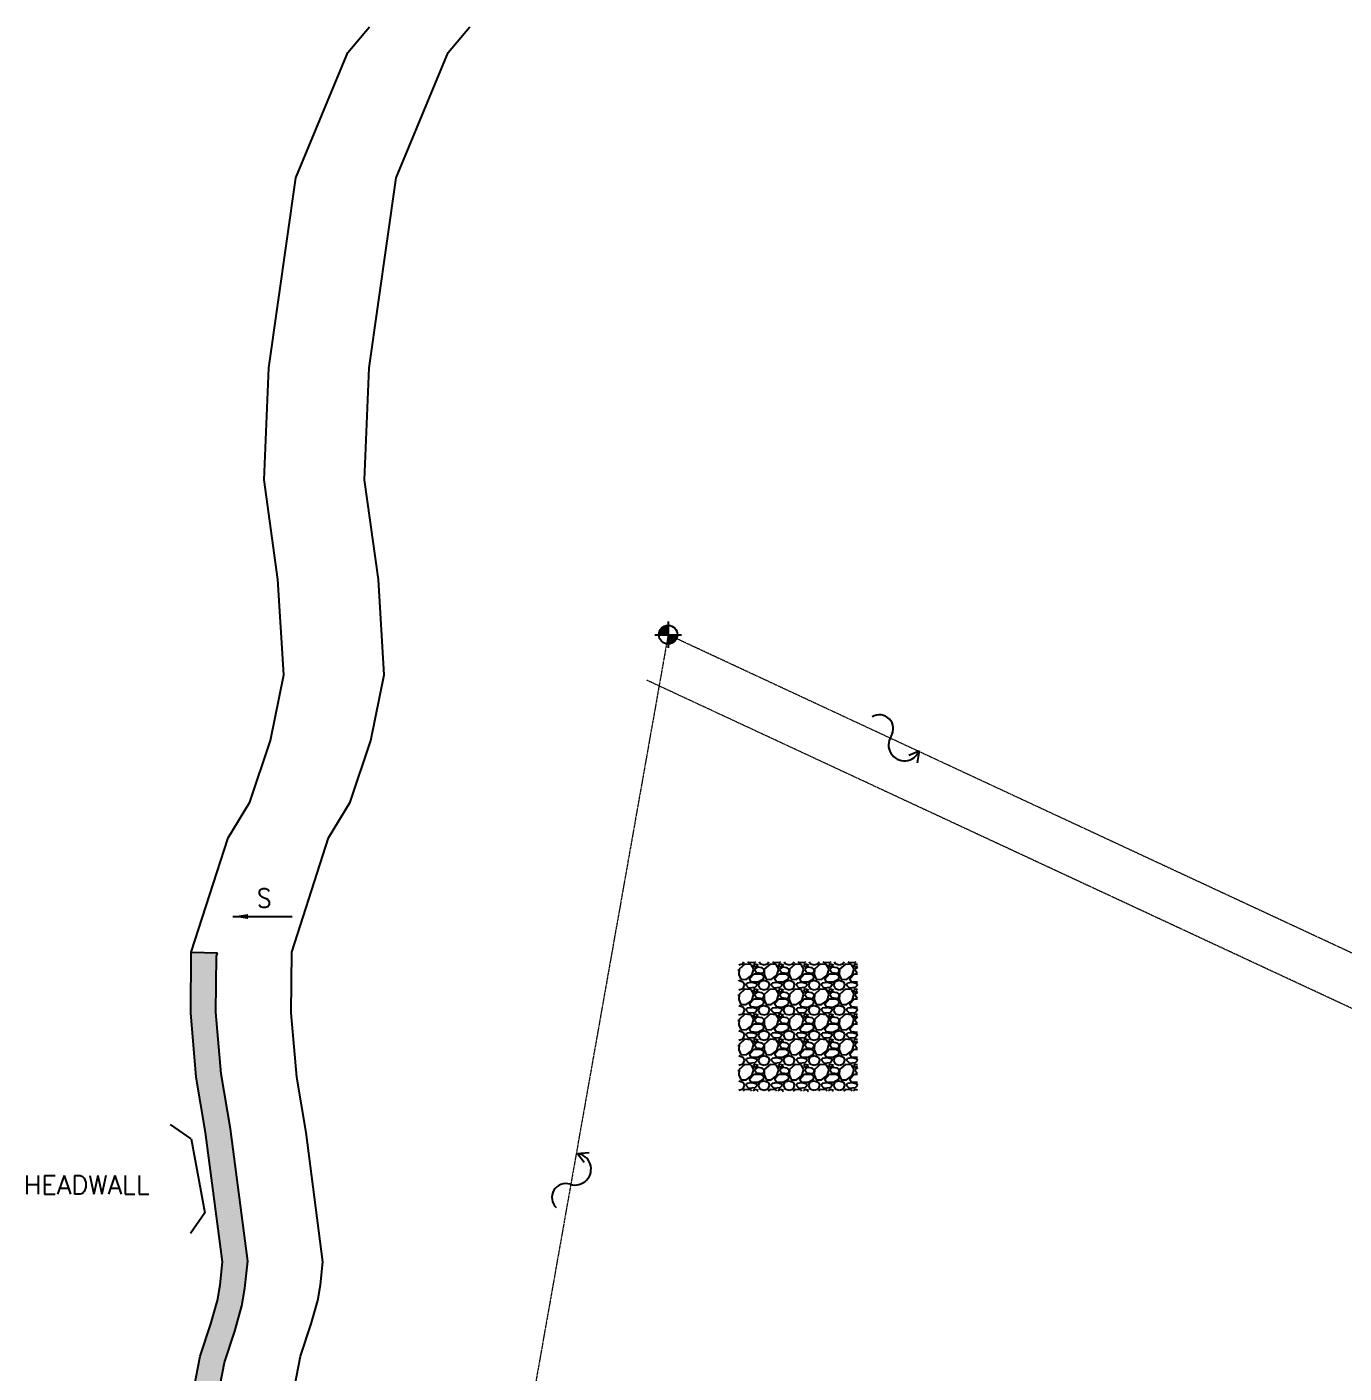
# Model space of a CAD drawing. Header units: inches. Extents: x 25480 to 951550, y -607927 to 1377809.
# Drawn here: x 435809 to 462051, y 380756 to 407582 of the extents above; entities that cross this region are included whole.
import ezdxf

# ---------------------------------------------------------------- set-up
doc = ezdxf.new("R2010")
doc.units = ezdxf.units.IN
doc.header["$MEASUREMENT"] = 0
doc.linetypes.add('PHANTOM', pattern=[2.5, 1.25, -0.25, 0.25, -0.25, 0.25, -0.25])
doc.layers.add('M-HVAC-EQPM-NEW', color=5, linetype='Continuous')
doc.layers.add('M-X-BKGD', color=8, linetype='Continuous')
doc.styles.add('SIMPLEX', font='simplex.shx')
doc.dimstyles.new('dim300', dxfattribs={"dimscale": 300, "dimtxt": 2.5, "dimasz": 2.5, "dimexe": 1, "dimexo": 1, "dimgap": 1, "dimtad": 1, "dimdec": 0, "dimzin": 0, "dimdsep": 46, "dimtxsty": 'SIMPLEX', "dimcen": 1, "dimdle": 2.5, "dimclrd": 1, "dimclre": 1, "dimclrt": 3, "dimadec": 0, "dimazin": 0, "dimtfac": 1, "dimtdec": 0, "dimtix": 1, "dimtmove": 2, "dimatfit": 0, "dimfxl": 1, "dimtolj": 1, "dimtzin": 0, "dimarcsym": 0})

msp = doc.modelspace()

# ---------------------------------------------------------------- hatches: boundary and pattern name
at = {"layer": 'M-X-BKGD'}
for points in [[(448584, 395654, 0.414214), (448399, 395469), (448584, 395469)], [(448769, 395469), (448584, 395469), (448584, 395284, 0.414214)]]:
    msp.add_hatch(color=8, dxfattribs=at).paths.add_polyline_path(points)
h = msp.add_hatch(dxfattribs=at)
h.set_pattern_fill('GRAVEL', color=8, scale=500, angle=180, style=0)
h.set_pattern_definition([(48.0128, (355885.91, -4146909.247), (3999.99911608, 4500.0006708), [67.268, -6659.544]), (4.9697, (355930.91, -4146859.247), (-6000.00052576, -499.9956535), [115.434, -11427.9625]), (312.5104, (356045.91, -4146849.247), (-4999.99535917, 5500.00433694), [81.394, -8058.016]), (87.2737, (356240.91, -4146724.247), (-499.99800886, -10000.00014749), [105.119, -10406.779]), (112.8337, (356245.91, -4146619.247), (2500.00495272, -5999.99820589), [103.0775, -10204.6865]), (177.2737, (356205.91, -4146524.247), (10000.00014749, -499.99800886), [105.119, -10406.779]), (217.6942, (356100.91, -4146519.247), (6500.00367281, 4999.99520258), [139.0145, -13762.4245]), (252.2553, (355990.91, -4146604.247), (-3500.00538135, -10999.99811562), [131.244, -12993.1605]), (301.4296, (355950.91, -4146729.247), (4000.00411709, -6499.99751825), [105.475, -10442.0365]), (355.2364, (356005.91, -4146819.247), (-5500.00047316, 499.99576633), [120.416, -5900.3815]), (42.3974, (356125.91, -4146829.247), (6000.003675537, 5499.996041007), [155.724, -15416.6875]), (318.8141, (355745.91, -4146719.247), (3500.0014734, -2999.99865667), [53.1505, -5261.922]), (351.4692, (355785.91, -4146754.247), (-6499.99914241, 1000.00395502), [101.1185, -10010.7555]), (45, (355885.9, -4146769.25), (1e-13, 500.000155), [70.7105, -636.396]), (23.1986, (355920.91, -4146829.25), (-2499.9998653, -1000.0006626), [38.079, -3769.8075]), (111.8014, (355955.91, -4146814.25), (499.9999553, -1500.0001365), [53.8515, -2638.731]), (210.9638, (355935.91, -4146764.25), (-1499.9990111, -1000.0012418), [87.4645, -2828.0115]), (341.5651, (355860.91, -4146809.25), (-1000.0002173, 499.9992016), [63.2455, -1517.8935]), (196.3895, (356245.91, -4146814.247), (-5000.0010992, -1499.99635491), [88.6, -8771.4225]), (250.3462, (356160.91, -4146839.247), (1999.99762369, 5500.0010678), [74.3305, -7358.704]), (113.1986, (355860.91, -4146909.25), (1000.0006626, -2499.9998653), [76.1575, -3731.729]), (163.6105, (355830.91, -4146839.247), (5000.0010992, -1499.99635491), [88.6, -8771.4225]), (159.444, (356245.91, -4146504.25), (2500.0009223, -999.9979982), [85.44, -4186.562]), (114.7751, (356165.91, -4146474.247), (2499.99609462, -5500.00171092), [71.589, -7087.3215]), (246.8014, (355855.91, -4146409.25), (-1000.0006626, -2499.9998653), [76.1575, -3731.729]), (197.354, (355825.91, -4146479.247), (6500.00100955, 1999.99725113), [83.8155, -8297.712]), (249.444, (356100.91, -4146409.25), (999.9979982, 2500.0009223), [42.72, -4229.282]), (281.3099, (355885.91, -4146409.25), (499.998816, -2000.0003761), [25.495, -2524.0145]), (345.9638, (355890.91, -4146434.25), (-1500.000273, 499.9990287), [103.0775, -1958.475]), (6.009, (355990.91, -4146459.247), (-4999.99987545, -499.99965874), [95.525, -9456.9615]), (123.6901, (355935.91, -4146719.25), (500.0006673, -999.999779), [72.111, -1730.6645]), (173.1572, (355895.91, -4146659.247), (-8499.99968274, 1000.00399896), [125.897, -12463.7815]), (240.9454, (355770.91, -4146644.247), (2000.0000136, 3500.0001923), [51.478, -5096.337]), (270, (355745.9, -4146689.25), (500, -500), [30, -470]), (300.2564, (356000.91, -4146474.247), (-1999.9974434, 3500.00122793), [69.462, -6876.76]), (228.0128, (356035.91, -4146534.247), (-3999.99911608, -4500.0006708), [134.536, -6592.276]), (180, (355945.9, -4146634.25), (-500, -500), [130, -370]), (145.3048, (355815.91, -4146634.247), (4999.9971295, -3500.0043048), [79.057, -7826.637]), (74.0546, (355750.91, -4146589.25), (499.9999446, 2000.0000633), [72.801, -3567.254]), (27.646, (355770.91, -4146519.247), (9499.99790359, 5000.00385658), [118.5325, -11734.737]), (355.4261, (355875.91, -4146464.247), (6500.00027916, -499.99740058), [125.3995, -12414.537])])
h.paths.add_polyline_path([(440501, 362276), (440160, 362812), (439904, 363668), (439405, 371048), (439405, 376439), (439485, 379634), (439746, 380967), (439952, 381593), (440068, 382007), (439708, 384775), (439476, 384732), (439704, 382976), (439656, 382512), (439604, 382205), (439473, 381739), (439261, 381093), (438986, 379688), (438905, 376446), (438905, 371031), (439409, 363578), (439701, 362602), (440107, 361965), (440874, 361173), (441342, 361348), (441306, 361445)])
h.paths.add_polyline_path([(439250, 388302), (439519, 389132), (439084, 389142), (439072, 387932), (439183, 386654), (439369, 385550), (439476, 384732), (439708, 384775)])
h.paths.add_polyline_path([(439679, 386717), (439572, 387951), (439583, 389061), (439606, 389130), (439519, 389132), (439250, 388302), (439708, 384775), (439968, 384822), (439864, 385624)])
h.paths.add_polyline_path([(439708, 384775), (440068, 382007), (440093, 382096), (440152, 382445), (440207, 382983), (439968, 384822)])
h = msp.add_hatch(dxfattribs=at)
h.set_pattern_fill('GRAVEL', color=8, scale=500, style=0)
h.set_pattern_definition([(228.0128, (420851.297, 330984.635), (-3999.999116, -4500.00067), [67.268, -6659.544]), (184.9697, (420806.297, 330934.635), (6000.000526, 499.9956535), [115.434, -11427.9625]), (132.5104, (420691.297, 330924.635), (4999.995359, -5500.004337), [81.394, -8058.016]), (267.2737, (420496.297, 330799.635), (499.998009, 10000.0001475), [105.119, -10406.779]), (292.8337, (420491.297, 330694.635), (-2500.004953, 5999.998206), [103.0775, -10204.6865]), (357.2737, (420531.297, 330599.635), (-10000.0001475, 499.998009), [105.119, -10406.779]), (37.6942, (420636.297, 330594.635), (-6500.003673, -4999.9952026), [139.0145, -13762.4245]), (72.2553, (420746.297, 330679.635), (3500.0053814, 10999.9981156), [131.244, -12993.1605]), (121.4296, (420786.297, 330804.635), (-4000.004117, 6499.997518), [105.475, -10442.0365]), (175.2364, (420731.297, 330894.635), (5500.000473, -499.995766), [120.416, -5900.3815]), (222.3974, (420611.297, 330904.635), (-6000.0036755, -5499.996041), [155.724, -15416.6875]), (138.8141, (420991.297, 330794.635), (-3500.001473, 2999.998657), [53.1505, -5261.922]), (171.4692, (420951.297, 330829.635), (6499.999142, -1000.003955), [101.1185, -10010.7555]), (225, (420851.3, 330844.64), (-6e-14, -500.0002), [70.7105, -636.396]), (203.1986, (420816.297, 330904.635), (2499.999865, 1000.00066), [38.079, -3769.8075]), (291.8014, (420781.3, 330889.635), (-499.99996, 1500.00014), [53.8515, -2638.731]), (30.9638, (420801.3, 330839.635), (1499.99901, 1000.00124), [87.4645, -2828.0115]), (161.5651, (420876.3, 330884.64), (1000.0002, -499.9992), [63.2455, -1517.8935]), (16.3895, (420491.297, 330889.635), (5000.001099, 1499.996355), [88.6, -8771.4225]), (70.3462, (420576.297, 330914.635), (-1999.997624, -5500.001068), [74.3305, -7358.704]), (293.1986, (420876.297, 330984.635), (-1000.00066, 2499.999865), [76.1575, -3731.729]), (343.6105, (420906.297, 330914.635), (-5000.001099, 1499.996355), [88.6, -8771.4225]), (339.444, (420491.297, 330579.635), (-2500.00092, 999.998), [85.44, -4186.562]), (294.7751, (420571.297, 330549.635), (-2499.996095, 5500.001711), [71.589, -7087.3215]), (66.8014, (420881.297, 330484.635), (1000.00066, 2499.999865), [76.1575, -3731.729]), (17.354, (420911.297, 330554.635), (-6500.00101, -1999.997251), [83.8155, -8297.712]), (69.444, (420636.297, 330484.635), (-999.998, -2500.00092), [42.72, -4229.282]), (101.3099, (420851.3, 330484.64), (-499.99882, 2000.00038), [25.495, -2524.0145]), (165.9638, (420846.3, 330509.64), (1500.00027, -499.99903), [103.0775, -1958.475]), (186.009, (420746.297, 330534.635), (4999.999875, 499.999659), [95.525, -9456.9615]), (303.6901, (420801.3, 330794.64), (-500.00067, 999.99978), [72.111, -1730.6645]), (353.1572, (420841.297, 330734.635), (8499.999683, -1000.003999), [125.897, -12463.7815]), (60.9454, (420966.297, 330719.635), (-2000.000014, -3500.000192), [51.478, -5096.337]), (90, (420991.3, 330764.64), (-500, 500), [30, -470]), (120.2564, (420736.297, 330549.635), (1999.997443, -3500.001228), [69.462, -6876.76]), (48.0128, (420701.297, 330609.635), (3999.999116, 4500.00067), [134.536, -6592.276]), (0, (420791.3, 330709.64), (500, 500), [130, -370]), (325.3048, (420921.297, 330709.635), (-4999.99713, 3500.004305), [79.057, -7826.637]), (254.0546, (420986.3, 330664.635), (-499.999945, -2000.00006), [72.801, -3567.254]), (207.646, (420966.297, 330594.635), (-9499.9979036, -5000.0038566), [118.5325, -11734.737]), (175.4261, (420861.297, 330539.635), (-6500.000279, 499.9974006), [125.3995, -12414.537])])
h.paths.add_polyline_path([(449993, 386374), (452354, 386374), (452354, 388953), (449993, 388953)])

# ---------------------------------------------------------------- linework, layer by layer
at = {"layer": 'M-HVAC-EQPM-NEW', "color": 8}
msp.add_circle((448584, 395469), 185, dxfattribs=at)
at = {"layer": 'M-X-BKGD', "color": 8}
for p, q in [((448584, 395731), (448584, 395206)), ((448322, 395469), (448847, 395469)), ((453584, 393150), (453380, 393064)), ((453587, 393157), (453543, 392917)), ((439084, 389142), (439606, 389130)), ((439081, 385423), (438670, 385707)), ((439081, 385423), (439350, 383947)), ((446768, 385134), (447011, 385153)), ((446776, 385133), (446911, 384958)), ((439350, 383947), (439066, 383536))]:
    msp.add_line(p, q, dxfattribs=at)
at = {"layer": 'M-X-BKGD', "color": 8, "linetype": 'PHANTOM', "lineweight": 0, "ltscale": 10}
for p, q in [((448584, 395469), (445196, 376336)), ((471916, 384605), (448584, 395469)), ((471726, 383590), (448162, 394562))]:
    msp.add_line(p, q, dxfattribs=at)
at = {"layer": 'M-X-BKGD', "color": 8}
for points in [[(438986, 379688), (439261, 381093), (439473, 381739), (439604, 382205), (439656, 382512), (439704, 382976), (439369, 385550), (439183, 386654), (439072, 387932), (439084, 389142), (439820, 391420), (440248, 392131), (440659, 393359), (440929, 394669), (440810, 396569), (440536, 398553), (440629, 400785), (441168, 404574), (442200, 407069), (442636, 407582)], [(440986, 379688), (441261, 381093), (441473, 381739), (441604, 382205), (441656, 382512), (441704, 382976), (441369, 385550), (441183, 386654), (441072, 387932), (441084, 389142), (441820, 391420), (442248, 392131), (442659, 393359), (442929, 394669), (442810, 396569), (442536, 398553), (442629, 400785), (443168, 404574), (444200, 407069), (444636, 407582)], [(441342, 361348), (441306, 361445), (440501, 362276), (440160, 362812), (439904, 363668), (439405, 371048), (439405, 376439), (439485, 379634), (439746, 380967), (439952, 381593), (440093, 382096), (440152, 382445), (440207, 382983), (439864, 385624), (439679, 386717), (439572, 387951), (439583, 389061), (439606, 389130)]]:
    msp.add_lwpolyline(points, dxfattribs=at)
for centre, radius, start, end in [((452794, 393596), 277, 327.1015, 121.9411), ((453292, 393273), 317, 147.1015, 338.4997), ((446731, 384820), 317, 251.7999, 83.1981), ((446545, 384256), 277, 71.7999, 226.6395)]:
    msp.add_arc(centre, radius, start, end, dxfattribs=at)

# ---------------------------------------------------------------- texts
at = {"layer": 'M-HVAC-EQPM-NEW', "color": 8, "insert": (435744, 384694), "char_height": 375, "width": 10005.56, "attachment_point": 1, "style": 'SIMPLEX'}
msp.add_mtext('HEADWALL', dxfattribs=at)
at = {"layer": 'M-X-BKGD', "color": 8, "style": 'SIMPLEX', "width": 0.9}
msp.add_text('S', height=375, dxfattribs=at).set_placement((440390, 390032))

# ---------------------------------------------------------------- leaders
at = {"layer": 'M-X-BKGD', "color": 8}
msp.add_leader([(439913, 389854), (441096, 389855)], dimstyle='dim300', override={"dimasz": 1, "dimgap": 1, "dimtad": 0, "dimclrd": 8}, dxfattribs=at)

doc.saveas('drawing.dxf')
